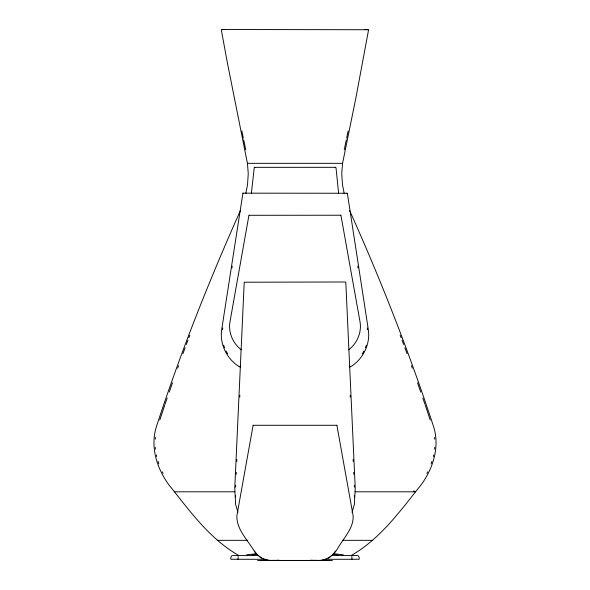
<?xml version="1.0" encoding="UTF-8"?>
<svg xmlns="http://www.w3.org/2000/svg" width="590" height="590" viewBox="0 0 590 590"><rect width="100%" height="100%" fill="white"/><g stroke="black" fill="none" stroke-linecap="round" stroke-linejoin="round"><path stroke-width="0.89" d="M340.423 215.697L340.755 215.217M354.347 497.075L354.398 495.666M235.631 487.141L235.712 485.305M236.221 474.286L236.302 472.45M236.804 461.432L236.892 459.603M239.754 397.166L239.835 395.329M434.631 449.167L434.712 447.345M346.669 193.535L346.994 193.159M351.965 559.305L351.832 556.525M155.273 439.181L155.428 437.389M335.179 167.678L335.562 167.324L336.012 167.759L338.623 193.306M251.377 193.306L254.29 167.346L335.562 167.324M222.482 329.788L222.762 327.966M231.936 268.015L232.217 266.201M253.117 425.279L236.863 515.763C236.479 529.931 248.412 540.691 254.895 552.174C258.973 557.071 265.05 560.471 271.511 560.463M245.757 193.66L247.527 184.729L248.25 173.637L247.431 163.327L227.548 63.668L221.339 30.038L221.995 29.507L368.595 29.736L356.043 97.092L342.569 163.327L341.75 173.637L342.473 184.729L344.243 193.66M238.168 556.525L238.036 559.305M344.258 149.727L346.278 139.918M346.647 138.141L348.122 131.01M433.348 456.535L433.65 455.06M431.15 463.858L431.887 461.417M159.794 420.006L164.831 404.895M352.031 512.327L354.384 504.398L355.232 488.026L345.814 282.374L345.386 281.983L244.223 282.219L234.768 488.026L235.617 504.398L237.969 512.327M165.126 404.047L167.184 398.088M169.242 392.129L172.472 382.763M177.664 368.226L178.586 365.653M182.915 353.72L185.113 347.849M186.366 344.486L187.93 340.297M188.874 337.775L189.818 335.26M365.343 347.79L366.346 345.224M240.344 210.696C208.904 281.209 180.37 353.034 156.468 426.467C150.037 446.357 156.667 468.032 168.6 484.442C189.206 510.217 209.214 538.441 238.316 555.227M367.548 29.766L367.931 29.5M426.836 473.372L427.684 471.823M362.378 353.801L363.949 351.05M349.693 210.696C381.347 281.106 409.453 353.115 433.532 426.467C439.963 446.357 433.333 468.032 421.4 484.442C400.794 510.217 380.786 538.441 351.684 555.227M333.852 553.28L335.518 551.119M348.727 349.789C357.179 343.306 361.943 332.214 359.996 321.639L340.909 215.225L248.936 215.291L230.004 321.639C228.057 332.214 232.821 343.306 241.273 349.789M231.634 555.787L230.749 557.698L230.882 559.261L264.18 559.305M328.431 558.229L330.916 556.385M325.901 559.519L320.923 560.5M252.107 554.829L257.188 554.224M246.716 554.792L256.259 553.781M276.828 560.352L278.915 560.183M318.489 560.463C325.982 560.478 332.834 555.92 336.875 549.799C342.65 538.987 353.764 528.987 353.137 515.763L336.883 425.279M269.202 560.5L274.49 560.338M271.621 560.463L276.917 560.352M364.863 29.507L366.53 29.5M247.38 163.327L342.62 163.327M240.005 366.132L240.425 366.132M349.575 366.132L349.995 366.132M240.727 366.847L239.459 366.847C227.003 359.258 219.473 344.184 221.678 329.663L242.918 193.159L347.348 193.255L368.322 329.663C370.52 344.184 362.998 359.303 350.497 366.847L349.273 366.847M253.095 425.279L336.905 425.279M413.457 491.094L414.372 491.094M174.419 491.802L234.746 491.802M355.254 491.802L415.581 491.802M217.253 540.329L247.542 540.329M342.458 540.329L372.747 540.329M232.379 555.566L258.568 555.603M331.433 555.603L357.621 555.566M325.82 559.305L359.163 559.261L359.251 557.698L358.366 555.787M260.397 560.419L329.604 560.419M257.579 560.5L332.421 560.5M223.47 29.5L225.137 29.507M313.084 560.352L318.379 560.463M315.51 560.338L320.798 560.5M311.085 560.183L313.172 560.352M269.077 560.5L264.099 559.519M222.069 29.5L222.452 29.766M333.741 553.781L343.284 554.792M332.812 554.224L337.893 554.829M254.438 167.324L254.821 167.678M243.006 193.159L243.331 193.535M249.245 215.217L249.577 215.697M259.084 556.385L261.569 558.229M254.482 551.119L256.149 553.28M226.051 351.05L227.622 353.801M162.316 471.823L163.165 473.372M223.654 345.224L224.657 347.79M400.182 335.26L401.126 337.775M402.07 340.297L403.634 344.486M404.888 347.849L407.085 353.72M411.414 365.653L412.336 368.226M417.528 382.763L420.759 392.129M422.816 398.088L424.874 404.047M425.169 404.895L430.206 420.006M158.113 461.417L158.85 463.858M241.878 131.01L243.353 138.141M243.722 139.918L245.742 149.727M156.35 455.06L156.652 456.535M357.783 266.201L358.064 268.015M367.238 327.966L367.518 329.788M434.572 437.389L434.727 439.181M350.165 395.329L350.246 397.166M353.108 459.603L353.196 461.432M353.698 472.45L353.779 474.286M354.288 485.305L354.369 487.141M155.288 447.345L155.369 449.167M235.602 495.666L235.653 497.075"/></g></svg>
